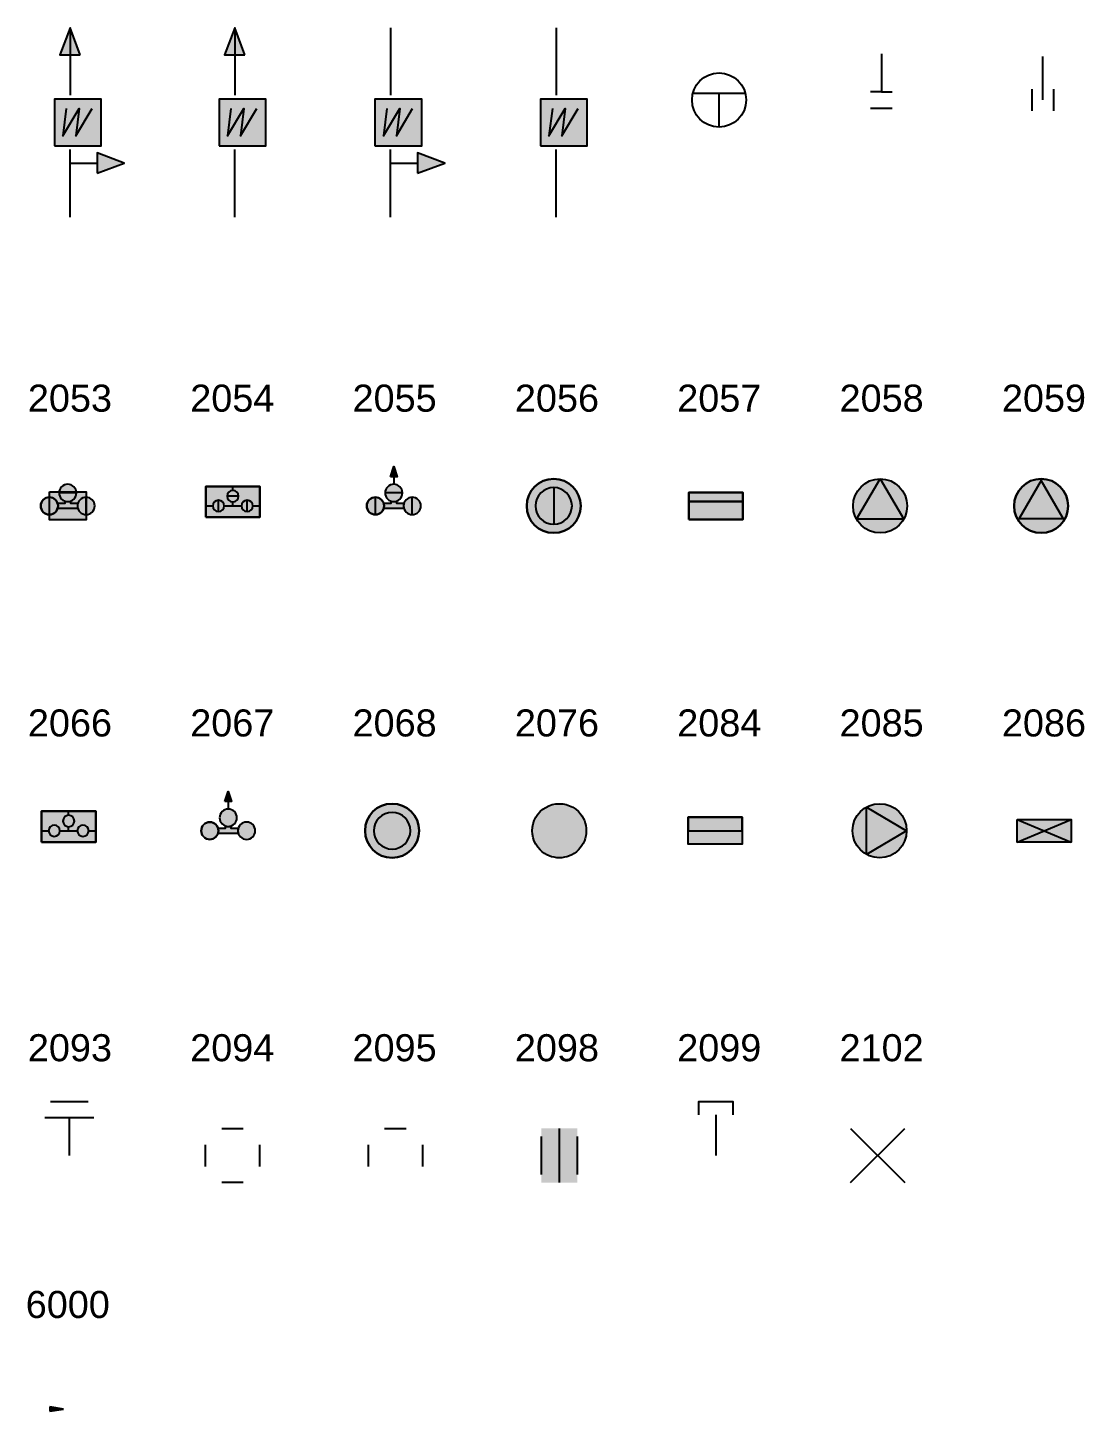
# Model space of a CAD drawing. Header units: feet. Extents: x 35 to 186, y 56 to 260.
# Drawn here: x 108 to 186.1, y 58.1 to 160.4 of the extents above; entities that cross this region are included whole.
import ezdxf

# ---------------------------------------------------------------- set-up
doc = ezdxf.new("R2010")
doc.units = ezdxf.units.FT
doc.header["$MEASUREMENT"] = 0
for name, color, linetype in [('PFAV', 255, 'Continuous'), ('PFWA', 255, 'Continuous'), ('PZ-SYMBOLE', 7, 'Continuous')]:
    doc.layers.add(name, color=color, linetype=linetype)
doc.styles.add('STYP23', font='swissl.ttf')

# ---------------------------------------------------------------- blocks, each defined once
blk = doc.blocks.new('BWA2023')
for points in [[(0.7497000000000185, 5.000800000000083), (0, 7), (-0.7497000000000185, 5.000800000000083)], [(1.999199999999917, -3.74989999999994), (3.998399999999833, -3.000199999999921), (1.999199999999917, -2.250499999999903)]]:
    blk.add_hatch(color=256).paths.add_polyline_path(points)
at = {"layer": 'PFWA'}
blk.add_hatch(color=256, dxfattribs=at).paths.add_polyline_path([(-1.154916353276178, -1.729768289143351), (2.299701246724283, -1.729768289143351), (2.299701246724283, 1.724849310856314), (-1.154916353276178, 1.724849310856314)])
at = {"color": 0, "linetype": 'ByBlock', "lineweight": -2}
for points in [[(0.7497000000000185, 5.000800000000083), (0, 7), (-0.7497000000000185, 5.000800000000083)], [(1.999199999999917, -3.74989999999994), (3.998399999999833, -3.000199999999921), (1.999199999999917, -2.250499999999903)]]:
    blk.add_lwpolyline(points, close=True, dxfattribs=at)
for points in [[(0, 7), (0, 2.000599999999963)], [(-0.2770921858470388, 1.016755578025851), (-0.5287883655142878, -0.9828314896010966), (0.6746319440894695, 1.016062657502545), (0.4232449356703682, -0.9825674781103544), (1.626811131274451, 1.016165279909103)], [(0, -7), (0, -2.000599999999963)], [(0, -3.000199999999921), (1.999199999999917, -3.000199999999921)]]:
    blk.add_lwpolyline(points, dxfattribs=at)
at = {"layer": 'PFWA', "color": 0, "linetype": 'ByBlock', "lineweight": -2}
blk.add_lwpolyline([(-1.154916353276178, -1.729768289143351), (2.299701246724283, -1.729768289143351), (2.299701246724283, 1.724849310856314), (-1.154916353276178, 1.724849310856314)], close=True, dxfattribs=at)
blk = doc.blocks.new('BWA2024')
blk.add_hatch(color=256).paths.add_polyline_path([(0.7497000000000185, 5.000800000000083), (0, 7), (-0.7497000000000185, 5.000800000000083)])
at = {"layer": 'PFWA'}
blk.add_hatch(color=256, dxfattribs=at).paths.add_polyline_path([(-1.154916353276178, -1.729768289143351), (2.299701246724283, -1.729768289143351), (2.299701246724283, 1.724849310856314), (-1.154916353276178, 1.724849310856314)])
at = {"color": 0, "linetype": 'ByBlock', "lineweight": -2}
blk.add_lwpolyline([(0.7497000000000185, 5.000800000000083), (0, 7), (-0.7497000000000185, 5.000800000000083)], close=True, dxfattribs=at)
for points in [[(0, 7), (0, 2.000599999999963)], [(-0.2770921858470388, 1.016755578025851), (-0.5287883655142878, -0.9828314896010966), (0.6746319440894695, 1.016062657502545), (0.4232449356703682, -0.9825674781103544), (1.626811131274451, 1.016165279909103)], [(0, -7), (0, -2.000599999999963)]]:
    blk.add_lwpolyline(points, dxfattribs=at)
at = {"layer": 'PFWA', "color": 0, "linetype": 'ByBlock', "lineweight": -2}
blk.add_lwpolyline([(-1.154916353276178, -1.729768289143351), (2.299701246724283, -1.729768289143351), (2.299701246724283, 1.724849310856314), (-1.154916353276178, 1.724849310856314)], close=True, dxfattribs=at)
blk = doc.blocks.new('BWA2025')
blk.add_hatch(color=256).paths.add_polyline_path([(1.999199999999917, -3.74989999999994), (3.998399999999833, -3.000199999999921), (1.999199999999917, -2.250499999999903)])
at = {"layer": 'PFWA'}
blk.add_hatch(color=256, dxfattribs=at).paths.add_polyline_path([(-1.154916353276178, -1.729768289143351), (2.299701246724283, -1.729768289143351), (2.299701246724283, 1.724849310856314), (-1.154916353276178, 1.724849310856314)])
at = {"color": 0, "linetype": 'ByBlock', "lineweight": -2}
for points in [[(0, 7), (0, 2.000599999999963)], [(-0.2770921858470388, 1.016755578025851), (-0.5287883655142878, -0.9828314896010966), (0.6746319440894695, 1.016062657502545), (0.4232449356703682, -0.9825674781103544), (1.626811131274451, 1.016165279909103)], [(0, -7), (0, -2.000599999999963)], [(0, -3.000199999999921), (1.999199999999917, -3.000199999999921)]]:
    blk.add_lwpolyline(points, dxfattribs=at)
blk.add_lwpolyline([(1.999199999999917, -3.74989999999994), (3.998399999999833, -3.000199999999921), (1.999199999999917, -2.250499999999903)], close=True, dxfattribs=at)
at = {"layer": 'PFWA', "color": 0, "linetype": 'ByBlock', "lineweight": -2}
blk.add_lwpolyline([(-1.154916353276178, -1.729768289143351), (2.299701246724283, -1.729768289143351), (2.299701246724283, 1.724849310856314), (-1.154916353276178, 1.724849310856314)], close=True, dxfattribs=at)
blk = doc.blocks.new('BWA2026')
at = {"layer": 'PFWA'}
blk.add_hatch(color=256, dxfattribs=at).paths.add_polyline_path([(-1.154916353276178, -1.729768289143351), (2.299701246724283, -1.729768289143351), (2.299701246724283, 1.724849310856314), (-1.154916353276178, 1.724849310856314)])
at = {"color": 0, "linetype": 'ByBlock', "lineweight": -2}
for points in [[(0, 7), (0, 2.000599999999963)], [(-0.2770921858470388, 1.016755578025851), (-0.5287883655142878, -0.9828314896010966), (0.6746319440894695, 1.016062657502545), (0.4232449356703682, -0.9825674781103544), (1.626811131274451, 1.016165279909103)], [(0, -7), (0, -2.000599999999963)]]:
    blk.add_lwpolyline(points, dxfattribs=at)
at = {"layer": 'PFWA', "color": 0, "linetype": 'ByBlock', "lineweight": -2}
blk.add_lwpolyline([(-1.154916353276178, -1.729768289143351), (2.299701246724283, -1.729768289143351), (2.299701246724283, 1.724849310856314), (-1.154916353276178, 1.724849310856314)], close=True, dxfattribs=at)
blk = doc.blocks.new('BWA2043')
at = {"color": 0, "linetype": 'ByBlock', "lineweight": -2}
blk.add_lwpolyline([(0, 2, -2.414213562373095), (-2, 0, -0.4142135623730958)], format="xyb", close=True, dxfattribs=at)
for points in [[(-1.936491673103717, 0.5), (1.936491673103717, 0.5)], [(0, -2), (0, 0.5)]]:
    blk.add_lwpolyline(points, dxfattribs=at)
blk = doc.blocks.new('BWA2044')
at = {"color": 0, "linetype": 'ByBlock', "lineweight": -2}
for points in [[(0, 3.399999999999977), (0, 0.5999999999999659)], [(0, 0.5999999999999659), (-0.8000000000000114, 0.5999999999999659)], [(0, 0.5999999999999659), (0.8000000000000114, 0.5999999999999659)], [(-0.8000000000000114, -0.6000000000000227), (0.8000000000000114, -0.6000000000000227)]]:
    blk.add_lwpolyline(points, dxfattribs=at)
blk = doc.blocks.new('BWA2045')
at = {"color": 0, "linetype": 'ByBlock', "lineweight": -2}
for points in [[(0, 3.199999999999989), (0, 0)], [(-0.8000000000000114, 0.8000000000000114), (-0.8000000000000114, -0.8000000000000114)], [(0.8000000000000114, 0.8000000000000114), (0.8000000000000114, -0.8000000000000114)]]:
    blk.add_lwpolyline(points, dxfattribs=at)
blk = doc.blocks.new('BWA2053')
blk.add_hatch(color=256).paths.add_polyline_path([(0, 0.3199999999999363), (0.1999999999999993, 0.3199999999999363), (0.1999999999999993, 0.2000000000000455), (0.7199999999999704, 0.2000000000000455), (0.7200000000000273, -0.2000000000000455), (-0.7200000000000273, -0.2000000000000455), (-0.7199999999999704, 0.2000000000000455), (-0.1999999999999993, 0.2000000000000455), (-0.1999999999999993, 0.3199999999999363)])
at = {"layer": 'PFWA'}
h = blk.add_hatch(color=256, dxfattribs=at)
h.paths.add_polyline_path([(0.6399999999999864, 0.9600000000000364, 1), (-0.6399999999999864, 0.9600000000000364, 1)])
h.paths.add_polyline_path([(-1.360000000000014, 0.6399999999999864, 1), (-1.360000000000014, -0.6399999999999864, 1)])
h.paths.add_polyline_path([(1.360000000000014, -0.6399999999999864, 1), (1.360000000000014, 0.6399999999999864, 1)])
blk.add_hatch(color=256, dxfattribs=at).paths.add_polyline_path([(-1.360000000000014, 1.039999999999964), (1.360000000000014, 1.039999999999964), (1.360000000000014, -1.040000000000077), (-1.360000000000014, -1.040000000000077)])
at = {"color": 0, "linetype": 'ByBlock', "lineweight": -2}
for points in [[(-0.6399999999999864, 0.9600000000000364, 0.9999999999999999), (0.6399999999999864, 0.9600000000000364, 0.9999999999999999)], [(-1.360000000000014, 0.6399999999999864, 0.9999999999999999), (-1.360000000000014, -0.6399999999999864, 0.9999999999999999)], [(1.360000000000014, 0.6399999999999864, 0.9999999999999999), (1.360000000000014, -0.6399999999999864, 0.9999999999999999)]]:
    blk.add_lwpolyline(points, format="xyb", close=True, dxfattribs=at)
for points in [[(-1.360000000000014, -0.6399999999999864), (-1.360000000000014, 0.6399999999999864)], [(0.6399999999999864, 0.9600000000000364), (-0.6399999999999864, 0.9600000000000364)], [(1.360000000000014, -0.6399999999999864), (1.360000000000014, 0.6399999999999864)]]:
    blk.add_lwpolyline(points, dxfattribs=at)
blk.add_lwpolyline([(0, 0.3199999999999363), (0.1999999999999993, 0.3199999999999363), (0.1999999999999993, 0.2000000000000455), (0.7199999999999704, 0.2000000000000455), (0.7200000000000273, -0.2000000000000455), (-0.7200000000000273, -0.2000000000000455), (-0.7199999999999704, 0.2000000000000455), (-0.1999999999999993, 0.2000000000000455), (-0.1999999999999993, 0.3199999999999363)], close=True, dxfattribs=at)
at = {"layer": 'PFWA', "color": 0, "linetype": 'ByBlock', "lineweight": -2}
blk.add_lwpolyline([(-1.360000000000014, 1.039999999999964), (1.360000000000014, 1.039999999999964), (1.360000000000014, -1.040000000000077), (-1.360000000000014, -1.040000000000077), (-1.360000000000014, 1.039999999999964)], dxfattribs=at)
for points in [[(-0.6399999999999864, 0.9600000000000364, 0.9999999999999999), (0.6399999999999864, 0.9600000000000364, 0.9999999999999999)], [(-1.360000000000014, 0.6399999999999864, -1), (-1.360000000000014, -0.6399999999999864, -1)], [(1.360000000000014, 0.6399999999999864, 0.9999999999999999), (1.360000000000014, -0.6399999999999864, 0.9999999999999999)]]:
    blk.add_lwpolyline(points, format="xyb", close=True, dxfattribs=at)
blk = doc.blocks.new('BWA2054')
at = {"layer": 'PFWA'}
blk.add_hatch(color=256, dxfattribs=at).paths.add_polyline_path([(-2, 1.439999999999941), (-2, -0.8400000000000318), (2, -0.8400000000000318), (2, 1.439999999999941)])
at = {"color": 0, "linetype": 'ByBlock', "lineweight": -2}
blk.add_lwpolyline([(-2, -0.8400000000000318), (2, -0.8400000000000318), (2, 1.439999999999941), (-2, 1.439999999999941)], close=True, dxfattribs=at)
for points in [[(0, 0.3000000000000682, 0.9999999999999999), (0, 1.139999999999986, 0.9999999999999999)], [(-1.480000000000018, 0, 0.9999999999999999), (-0.6399999999999864, 0, 0.9999999999999999)], [(0.6399999999999864, 0, 0.9999999999999999), (1.480000000000018, 0, 0.9999999999999999)]]:
    blk.add_lwpolyline(points, format="xyb", close=True, dxfattribs=at)
for points in [[(0, 1.139999999999986), (0, 1.439999999999941)], [(-2, 0), (-1.480000000000018, 0)], [(-1.059999999999889, -0.4199999999999591), (-1.060000000000116, 0.4199999999999591)], [(-0.6399999999999864, 0), (0.6399999999999864, 0)], [(0.4200000000000159, 0.7200000000000273), (-0.4200000000000159, 0.7200000000000273)], [(0, 0), (0, 0.2999999999999545)], [(1.060000000000116, -0.4199999999999591), (1.059999999999889, 0.4199999999999591)], [(1.480000000000018, 0), (2, 0)]]:
    blk.add_lwpolyline(points, dxfattribs=at)
at = {"layer": 'PFWA', "color": 0, "linetype": 'ByBlock', "lineweight": -2}
blk.add_lwpolyline([(-2, -0.8400000000000318), (-2, 1.439999999999941), (2, 1.439999999999941), (2, -0.8400000000000318)], close=True, dxfattribs=at)
blk = doc.blocks.new('BWA2055')
for points in [[(0.2495060173105231, 2.159536590896323), (0, 2.912000000000035), (-0.2520639266540457, 2.159536590896323)], [(0, 0.3199999999999363), (0.1999999999999886, 0.3199999999999363), (0.1999999999999886, 0.2000000000000455), (0.7199999999999704, 0.2000000000000455), (0.7200000000000273, -0.2000000000000455), (-0.7199999999999704, -0.2000000000000455), (-0.7199999999999704, 0.2000000000000455), (-0.1999999999999886, 0.2000000000000455), (-0.1999999999999886, 0.3199999999999363)]]:
    blk.add_hatch(color=256).paths.add_polyline_path(points)
at = {"layer": 'PFWA'}
h = blk.add_hatch(color=256, dxfattribs=at)
h.paths.add_polyline_path([(0.6399999999999864, 0.9600000000000364, 1), (-0.6399999999999864, 0.9600000000000364, 1)])
h.paths.add_polyline_path([(-1.360000000000014, 0.6399999999999864, 1), (-1.360000000000014, -0.6399999999999864, 1)])
h.paths.add_polyline_path([(1.360000000000014, -0.6399999999999864, 1), (1.360000000000014, 0.6399999999999864, 1)])
at = {"color": 0, "linetype": 'ByBlock', "lineweight": -2}
for points in [[(-0.2520639266540456, 2.159536590896323), (0, 2.912000000000035), (0.249506017310523, 2.159536590896323)], [(-0.2520639266540456, 2.159536590896323), (0, 2.912000000000035), (0.249506017310523, 2.159536590896323)], [(0, 0.3199999999999363), (0.1999999999999886, 0.3199999999999363), (0.1999999999999886, 0.2000000000000455), (0.7199999999999704, 0.2000000000000455), (0.7200000000000273, -0.2000000000000455), (-0.7199999999999704, -0.2000000000000455), (-0.7199999999999704, 0.2000000000000455), (-0.1999999999999886, 0.2000000000000455), (-0.1999999999999886, 0.3199999999999363)]]:
    blk.add_lwpolyline(points, close=True, dxfattribs=at)
for points in [[(0, 2.159536590896323), (0, 1.600000000000023)], [(-1.360000000000014, -0.6399999999999864), (-1.360000000000014, 0.6399999999999864)], [(0.6399999999999864, 0.9600000000000364), (-0.6399999999999864, 0.9600000000000364)], [(1.360000000000014, -0.6399999999999864), (1.360000000000014, 0.6399999999999864)]]:
    blk.add_lwpolyline(points, dxfattribs=at)
for points in [[(-0.6399999999999864, 0.9600000000000364, 0.9999999999999999), (0.6399999999999864, 0.9600000000000364, 0.9999999999999999)], [(-1.360000000000014, 0.6399999999999864, 0.9999999999999999), (-1.360000000000014, -0.6399999999999864, 0.9999999999999999)], [(1.360000000000014, 0.6399999999999864, 0.9999999999999999), (1.360000000000014, -0.6399999999999864, 0.9999999999999999)]]:
    blk.add_lwpolyline(points, format="xyb", close=True, dxfattribs=at)
at = {"layer": 'PFWA', "color": 0, "linetype": 'ByBlock', "lineweight": -2}
for points in [[(-0.6399999999999864, 0.9600000000000364, 0.9999999999999999), (0.6399999999999864, 0.9600000000000364, 0.9999999999999999)], [(-1.360000000000014, 0.6399999999999864, -1), (-1.360000000000014, -0.6399999999999864, -1)], [(1.360000000000014, 0.6399999999999864, 0.9999999999999999), (1.360000000000014, -0.6399999999999864, 0.9999999999999999)]]:
    blk.add_lwpolyline(points, format="xyb", close=True, dxfattribs=at)
blk = doc.blocks.new('BWA2056')
at = {"layer": 'PFWA'}
h = blk.add_hatch(color=256, dxfattribs=at)
edge = h.paths.add_edge_path()
edge.add_ellipse((-5.684341886080801e-14, 0), major_axis=(-1.414213562373095, 1.414213562373095), ratio=1, start_angle=225, end_angle=404.9999999999999)
edge.add_ellipse((-5.684341886080801e-14, 0), major_axis=(1.414213562373095, 1.414213562373095), ratio=0.9999999999999999, start_angle=135, end_angle=315)
at = {"color": 0, "linetype": 'ByBlock', "lineweight": -2}
for points in [[(-2.000000000000057, 0, 0.9999999999999999), (1.999999999999943, 0, 0.9999999999999999)], [(-5.684341886080801e-14, 1.351999999999975, 0.9999999999999999), (-5.684341886080801e-14, -1.351999999999975, 0.9999999999999999)]]:
    blk.add_lwpolyline(points, format="xyb", close=True, dxfattribs=at)
blk.add_lwpolyline([(-5.684341886080801e-14, 1.351999999999975), (-5.684341886080801e-14, -1.351999999999975)], dxfattribs=at)
at = {"layer": 'PFWA', "color": 0, "linetype": 'ByBlock', "lineweight": -2}
blk.add_circle((-5.684341886080801e-14, 0), 2, dxfattribs=at)
blk = doc.blocks.new('BWA2057')
blk.add_hatch(color=256).paths.add_polyline_path([(2, -1), (2, 0.32000000000005), (-2, 0.32000000000005), (-2, -1)])
at = {"layer": 'PFWA'}
blk.add_hatch(color=256, dxfattribs=at).paths.add_polyline_path([(2, -1), (2, 1), (-2, 1), (-2, -1)])
at = {"color": 0, "linetype": 'ByBlock', "lineweight": -2}
for points in [[(-2, -1), (2, -1), (2, 1), (-2, 1)], [(-2, -1), (-2, 0.32000000000005), (2, 0.32000000000005), (2, -1)]]:
    blk.add_lwpolyline(points, close=True, dxfattribs=at)
blk.add_lwpolyline([(2, 0.32000000000005), (-2, 0.32000000000005)], dxfattribs=at)
at = {"layer": 'PFWA', "color": 0, "linetype": 'ByBlock', "lineweight": -2}
blk.add_lwpolyline([(-2, -1), (-2, 1), (2, 1), (2, -1)], close=True, dxfattribs=at)
blk = doc.blocks.new('BWA2058')
blk.add_hatch(color=256).paths.add_polyline_path([(0, 2.000000029802322), (1.745905374137124, -0.9756097706352875), (-1.745905374137124, -0.9756097706352875)])
at = {"layer": 'PFAV'}
h = blk.add_hatch(color=256, dxfattribs=at)
edge = h.paths.add_edge_path()
edge.add_arc((0, 0), 2, 0, 360)
at = {"color": 0, "linetype": 'ByBlock', "lineweight": -2}
blk.add_lwpolyline([(0, 2, -0.9999999999999999), (0, -2, -0.9999999999999999), (0, 2, 0.8373374369686752)], format="xyb", close=True, dxfattribs=at)
for points in [[(-1.745905374137124, -0.9756097706352875), (0, 2.000000029802322)], [(0, 2.000000029802322), (1.745905374137124, -0.9756097706352875)], [(1.745905374137124, -0.9756097706352875), (-1.745905374137124, -0.9756097706352875)]]:
    blk.add_lwpolyline(points, dxfattribs=at)
blk = doc.blocks.new('BWA2059')
at = {"layer": 'PFWA'}
h = blk.add_hatch(color=256, dxfattribs=at)
edge = h.paths.add_edge_path()
edge.add_ellipse((0, 0), major_axis=(-1.414213562373095, 1.414213562373095), ratio=1, start_angle=225, end_angle=404.9999999999999)
edge.add_ellipse((0, 0), major_axis=(1.414213562373095, 1.414213562373095), ratio=0.9999999999999999, start_angle=135, end_angle=315)
at = {"color": 0, "linetype": 'ByBlock', "lineweight": -2}
blk.add_lwpolyline([(-2, 0, 0.9999999999999999), (2, 0, 0.9999999999999999)], format="xyb", close=True, dxfattribs=at)
blk.add_lwpolyline([(0, 1.888565349200235), (-1.62870172904536, -0.9403327461745903), (1.630064470263733, -0.9409249038085363)], close=True, dxfattribs=at)
at = {"layer": 'PFWA', "color": 0, "linetype": 'ByBlock', "lineweight": -2}
blk.add_circle((0, 0), 2, dxfattribs=at)
blk = doc.blocks.new('BWA2066')
at = {"layer": 'PFWA'}
blk.add_hatch(color=256, dxfattribs=at).paths.add_polyline_path([(-2, 1.439999999999941), (-2, -0.8400000000000318), (2, -0.8400000000000318), (2, 1.439999999999941)])
at = {"color": 0, "linetype": 'ByBlock', "lineweight": -2}
blk.add_lwpolyline([(-2, -0.8400000000000318), (2, -0.8400000000000318), (2, 1.439999999999941), (-2, 1.439999999999941)], close=True, dxfattribs=at)
for points in [[(0, 0.3000000000000682, 0.9999999999999999), (0, 1.139999999999986, 0.9999999999999999)], [(-1.480000000000018, 0, 0.9999999999999999), (-0.6399999999999864, 0, 0.9999999999999999)], [(0.6399999999999864, 0, 0.9999999999999999), (1.480000000000018, 0, 0.9999999999999999)]]:
    blk.add_lwpolyline(points, format="xyb", close=True, dxfattribs=at)
for points in [[(0, 1.139999999999986), (0, 1.439999999999941)], [(-2, 0), (-1.480000000000018, 0)], [(-0.6399999999999864, 0), (0.6399999999999864, 0)], [(0, 0), (0, 0.2999999999999545)], [(1.480000000000018, 0), (2, 0)]]:
    blk.add_lwpolyline(points, dxfattribs=at)
at = {"layer": 'PFWA', "color": 0, "linetype": 'ByBlock', "lineweight": -2}
blk.add_lwpolyline([(-2, -0.8400000000000318), (-2, 1.439999999999941), (2, 1.439999999999941), (2, -0.8400000000000318)], close=True, dxfattribs=at)
blk = doc.blocks.new('BWA2067')
for points in [[(-0.2520639266540456, 2.159536590896323), (0.2495060173105231, 2.159536590896323), (0, 2.912000000000035)], [(0, 0.3199999999999363), (0.1999999999999886, 0.3199999999999363), (0.1999999999999886, 0.2000000000000455), (0.7199999999999704, 0.2000000000000455), (0.7200000000000273, -0.2000000000000455), (-0.7199999999999704, -0.2000000000000455), (-0.7199999999999704, 0.2000000000000455), (-0.1999999999999886, 0.2000000000000455), (-0.1999999999999886, 0.3199999999999363)]]:
    blk.add_hatch(color=256).paths.add_polyline_path(points)
at = {"layer": 'PFWA'}
h = blk.add_hatch(color=256, dxfattribs=at)
h.paths.add_polyline_path([(0.6399999999999864, 0.9600000000000364, 1), (-0.6399999999999864, 0.9600000000000364, 1)])
h.paths.add_polyline_path([(-1.360000000000014, 0.6399999999999864, 1), (-1.360000000000014, -0.6399999999999864, 1)])
h.paths.add_polyline_path([(1.360000000000014, -0.6399999999999864, 1), (1.360000000000014, 0.6399999999999864, 1)])
at = {"color": 0, "linetype": 'ByBlock', "lineweight": -2}
for points in [[(-0.2520639266540456, 2.159536590896323), (0, 2.912000000000035), (0.249506017310523, 2.159536590896323)], [(-0.2520639266540456, 2.159536590896323), (0, 2.912000000000035), (0.249506017310523, 2.159536590896323)], [(0, 0.3199999999999363), (0.1999999999999886, 0.3199999999999363), (0.1999999999999886, 0.2000000000000455), (0.7199999999999704, 0.2000000000000455), (0.7200000000000273, -0.2000000000000455), (-0.7199999999999704, -0.2000000000000455), (-0.7199999999999704, 0.2000000000000455), (-0.1999999999999886, 0.2000000000000455), (-0.1999999999999886, 0.3199999999999363)]]:
    blk.add_lwpolyline(points, close=True, dxfattribs=at)
blk.add_lwpolyline([(0, 2.159536590896323), (0, 1.600000000000023)], dxfattribs=at)
for points in [[(-0.6399999999999864, 0.9600000000000364, 0.9999999999999999), (0.6399999999999864, 0.9600000000000364, 0.9999999999999999)], [(-1.360000000000014, 0.6399999999999864, 0.9999999999999999), (-1.360000000000014, -0.6399999999999864, 0.9999999999999999)], [(1.360000000000014, 0.6399999999999864, 0.9999999999999999), (1.360000000000014, -0.6399999999999864, 0.9999999999999999)]]:
    blk.add_lwpolyline(points, format="xyb", close=True, dxfattribs=at)
at = {"layer": 'PFWA', "color": 0, "linetype": 'ByBlock', "lineweight": -2}
for points in [[(-0.6399999999999864, 0.9600000000000364, 0.9999999999999999), (0.6399999999999864, 0.9600000000000364, 0.9999999999999999)], [(-1.360000000000014, 0.6399999999999864, -1), (-1.360000000000014, -0.6399999999999864, -1)], [(1.360000000000014, 0.6399999999999864, 0.9999999999999999), (1.360000000000014, -0.6399999999999864, 0.9999999999999999)]]:
    blk.add_lwpolyline(points, format="xyb", close=True, dxfattribs=at)
blk = doc.blocks.new('BWA2068')
at = {"layer": 'PFWA'}
h = blk.add_hatch(color=256, dxfattribs=at)
edge = h.paths.add_edge_path()
edge.add_ellipse((-5.684341886080801e-14, 0), major_axis=(-1.414213562373095, 1.414213562373095), ratio=1, start_angle=225, end_angle=404.9999999999999)
edge.add_ellipse((-5.684341886080801e-14, 0), major_axis=(1.414213562373095, 1.414213562373095), ratio=0.9999999999999999, start_angle=135, end_angle=315)
at = {"color": 0, "linetype": 'ByBlock', "lineweight": -2}
for points in [[(-2.000000000000057, 0, 0.9999999999999999), (1.999999999999943, 0, 0.9999999999999999)], [(-5.684341886080801e-14, 1.351999999999975, 0.9999999999999999), (-5.684341886080801e-14, -1.351999999999975, 0.9999999999999999)]]:
    blk.add_lwpolyline(points, format="xyb", close=True, dxfattribs=at)
at = {"layer": 'PFWA', "color": 0, "linetype": 'ByBlock', "lineweight": -2}
blk.add_circle((-5.684341886080801e-14, 0), 2, dxfattribs=at)
blk = doc.blocks.new('BWA2076')
h = blk.add_hatch(color=256)
edge = h.paths.add_edge_path()
edge.add_line((0, 0), (-1.414213583446553, -1.414213583446497))
edge.add_arc((1.017516524370876e-07, 0), 2.000000101751615, 135.0000020611961, 224.9999979388038, ccw=False)
edge.add_line((-1.414213583446553, 1.414213583446497), (0, 0))
blk.add_hatch(color=256).paths.add_polyline_path([(1.414213562373106, 1.41421356237305), (0, 5.684341886080801e-14), (1.414213562373106, -1.41421356237305, 0.1989123673796515), (2, 0, 0.1989123673796515)])
at = {"layer": 'PFWA'}
h = blk.add_hatch(color=256, dxfattribs=at)
edge = h.paths.add_edge_path()
edge.add_arc((0, 0), 2, 0, 360)
at = {"color": 0, "linetype": 'ByBlock', "lineweight": -2}
blk.add_lwpolyline([(1.414213583446553, 1.414213583446497, -1), (-1.414213583446553, -1.414213583446497, -1)], format="xyb", close=True, dxfattribs=at)
blk = doc.blocks.new('BWA2084')
blk.add_hatch(color=256).paths.add_polyline_path([(2, 0), (-2, 0), (-2, -1), (2, -1)])
at = {"layer": 'PFWA'}
blk.add_hatch(color=256, dxfattribs=at).paths.add_polyline_path([(2, 1), (-2, 1), (-2, 0), (2, 0)])
at = {"color": 0, "linetype": 'ByBlock', "lineweight": -2}
for points in [[(-2, 1), (2, 1), (2, -1), (-2, -1)], [(-2, 0), (2, 0), (2, -1), (-2, -1)]]:
    blk.add_lwpolyline(points, close=True, dxfattribs=at)
at = {"layer": 'PFWA', "color": 0, "linetype": 'ByBlock', "lineweight": -2}
blk.add_lwpolyline([(-2, 0), (2, 0), (2, 1), (-2, 1)], close=True, dxfattribs=at)
blk = doc.blocks.new('BWA2085')
blk.add_hatch(color=256).paths.add_polyline_path([(2.000000029802322, -5.684341886080801e-14), (-0.9756097706352875, -1.74590537413718), (-0.9756097706352875, 1.745905374137067)])
at = {"layer": 'PFAV'}
h = blk.add_hatch(color=256, dxfattribs=at)
edge = h.paths.add_edge_path()
edge.add_arc((0, -5.684341886080801e-14), 2, -90.00000000000001, 270)
at = {"color": 0, "linetype": 'ByBlock', "lineweight": -2}
blk.add_lwpolyline([(2, -5.684341886080801e-14, -0.9999999999999999), (-2, -5.684341886080801e-14, -0.9999999999999999), (2, -5.684341886080801e-14, 0.8373374369686752)], format="xyb", close=True, dxfattribs=at)
for points in [[(-0.9756097706352875, -1.74590537413718), (-0.9756097706352875, 1.745905374137067)], [(-0.9756097706352875, 1.745905374137067), (2.000000029802322, -5.684341886080801e-14)], [(2.000000029802322, -5.684341886080801e-14), (-0.9756097706352875, -1.74590537413718)]]:
    blk.add_lwpolyline(points, dxfattribs=at)
blk = doc.blocks.new('BWA2086')
for points in [[(0, 0), (2, 0.8319999999999936), (-2, 0.8319999999999936)], [(2, -0.8319999999999936), (0, 0), (-2, -0.8319999999999936)]]:
    blk.add_hatch(color=256).paths.add_polyline_path(points)
at = {"layer": 'PFWA'}
blk.add_hatch(color=256, dxfattribs=at).paths.add_polyline_path([(-2, 0), (-2, 0.8319999999999936), (2, 0.8319999999999936), (2, -0.8319999999999936), (-2, -0.8319999999999936)])
at = {"color": 0, "linetype": 'ByBlock', "lineweight": -2}
blk.add_lwpolyline([(-2, 0.8319999999999936), (2, 0.8319999999999936), (2, -0.8319999999999936), (-2, -0.8319999999999936)], close=True, dxfattribs=at)
for points in [[(-2, 0.8319999999999936), (2, -0.8319999999999936)], [(-2, -0.8319999999999936), (2, 0.8319999999999936)]]:
    blk.add_lwpolyline(points, dxfattribs=at)
blk = doc.blocks.new('BWA2093')
at = {"color": 0, "linetype": 'ByBlock', "lineweight": -2}
for points in [[(-1.400000011920952, 4.000000059604645), (1.400000011920952, 4.000000059604645)], [(-1.800000017881416, 2.800000047683739), (1.800000017881416, 2.800000047683739)], [(0, 2.800000047683739), (0, 0)]]:
    blk.add_lwpolyline(points, dxfattribs=at)
blk = doc.blocks.new('BWA2094')
at = {"color": 0, "linetype": 'ByBlock', "lineweight": -2}
for points in [[(-0.8000000000000114, 2), (0.8000000000000114, 2)], [(-2.000000000000057, -0.7999999999999545), (-2.000000000000057, 0.8000000000000682)], [(2, 0.8000000000000114), (2, -0.8000000000000114)], [(0.8000000000000114, -2.000000000000057), (-0.8000000000000114, -2.000000000000057)]]:
    blk.add_lwpolyline(points, dxfattribs=at)
blk = doc.blocks.new('BWA2095')
at = {"color": 0, "linetype": 'ByBlock', "lineweight": -2}
for points in [[(-0.8000000000000114, 2), (0.8000000000000114, 2)], [(-2.000000000000057, -0.7999999999999545), (-2.000000000000057, 0.8000000000000682)], [(2, 0.8000000000000114), (2, -0.8000000000000114)]]:
    blk.add_lwpolyline(points, dxfattribs=at)
blk = doc.blocks.new('BWA2098')
at = {"layer": 'PFWA'}
blk.add_hatch(color=256, dxfattribs=at).paths.add_polyline_path([(-1.33320001986624, 2.000000029802322), (1.33320001986624, 2.000000029802322), (1.33320001986624, -2.000000029802322), (-1.33320001986624, -2.000000029802322)])
at = {"color": 0, "linetype": 'ByBlock', "lineweight": -2}
for points in [[(-1.33320001986624, 1.4000000298023), (-1.33320001986624, -1.4000000298023)], [(0, 2), (0, -2)], [(1.33320001986624, 1.4000000298023), (1.33320001986624, -1.4000000298023)]]:
    blk.add_lwpolyline(points, dxfattribs=at)
blk = doc.blocks.new('BWA2099')
at = {"color": 0, "linetype": 'ByBlock', "lineweight": -2}
for points in [[(-1.250000018626451, 2.999999985098839), (-1.250000018626451, 4), (1.250000018626451, 4), (1.250000018626451, 2.999999985098839)], [(0, 3.000000044703484), (0, 0)]]:
    blk.add_lwpolyline(points, dxfattribs=at)
blk = doc.blocks.new('BWA2102')
at = {"color": 0, "linetype": 'ByBlock', "lineweight": -2}
for points in [[(-2.000000029802322, 2.000000029802322), (2.000000029802322, -2.000000029802322)], [(-2.000000029802322, -2.000000029802322), (2.000000029802322, 2.000000029802322)]]:
    blk.add_lwpolyline(points, dxfattribs=at)
blk = doc.blocks.new('BWA6000')
blk.add_hatch(color=256).paths.add_polyline_path([(-1, -0.1673399999999674), (0, 0), (-1, 0.1673399999999674)])
at = {"color": 0, "linetype": 'ByBlock', "lineweight": -2}
for p, q in [((0, 0), (-1, 0.1673399999999674)), ((-1, 0.1673399999999674), (-1, -0.1673399999999674)), ((-1, -0.1673399999999674), (0, 0))]:
    blk.add_line(p, q, dxfattribs=at)

msp = doc.modelspace()

# ---------------------------------------------------------------- block references
at = {"color": 0, "linetype": 'ByBlock', "lineweight": -2}
for name, p in [('BWA2023', (111.1159458289062, 153.3751327149135)), ('BWA2024', (123.2887891158632, 153.3751327149135)), ('BWA2025', (134.8119207376296, 153.3751327149135)), ('BWA2026', (147.0463577057428, 153.3751327149135)), ('BWA2044', (171.0972959327667, 155.0336507397814)), ('BWA2045', (183.0055075499365, 155.0336507397814)), ('BWA2043', (159.0921659696498, 155.0336507397814)), ('BWA2055', (135.0483998614291, 125.0370125209791)), ('BWA2056', (146.8693893508369, 125.0370125209791)), ('BWA2058', (170.997481589322, 125.0370125209791)), ('BWA2059', (182.8994656806226, 125.0370125209791)), ('BWA2053', (110.9453987262643, 125.0370125209791)), ('BWA2054', (123.147237339731, 125.0370125209791)), ('BWA2057', (158.8533932384571, 125.0370125209791)), ('BWA2067', (122.8073889224336, 101.0336507397814)), ('BWA2066', (111.0125030042216, 101.0336507397814)), ('BWA2068', (134.9232243289598, 101.0336507397814)), ('BWA2076', (147.2787190831002, 101.0336507397814)), ('BWA2085', (170.9555546724232, 101.0336507397814)), ('BWA2084', (158.8062144979713, 101.0336507397814)), ('BWA2086', (183.1183425696311, 101.0336507397814)), ('BWA2093', (111.0622656049713, 77.03365073978136)), ('BWA2099', (158.8513733458633, 77.03365073978136)), ('BWA2094', (123.1242874898944, 77.03365073978136)), ('BWA2095', (135.1662779247567, 77.03365073978136)), ('BWA2098', (147.2782778176163, 77.03365073978136)), ('BWA2102', (170.8168142037723, 77.03365073978136)), ('BWA6000', (110.6330943747246, 58.30028577425662))]:
    msp.add_blockref(name, p, dxfattribs=at)

# ---------------------------------------------------------------- texts
at = {"layer": 'PZ-SYMBOLE', "style": 'STYP23'}
for s, p in [('2053', (108, 132)), ('2054', (120, 132)), ('2055', (132, 132)), ('2056', (144, 132)), ('2057', (156, 132)), ('2058', (168, 132)), ('2059', (180, 132)), ('2066', (108, 108)), ('2067', (120, 108)), ('2068', (132, 108)), ('2076', (144, 108)), ('2084', (156, 108)), ('2085', (168, 108)), ('2086', (180, 108)), ('2093', (108, 84)), ('2094', (120, 84)), ('2095', (132, 84)), ('2098', (144, 84)), ('2099', (156, 84)), ('2102', (168, 84)), ('6000', (107.8407028437528, 65.02874734453007))]:
    msp.add_text(s, height=2, dxfattribs=at).set_placement(p)

doc.saveas('drawing.dxf')
